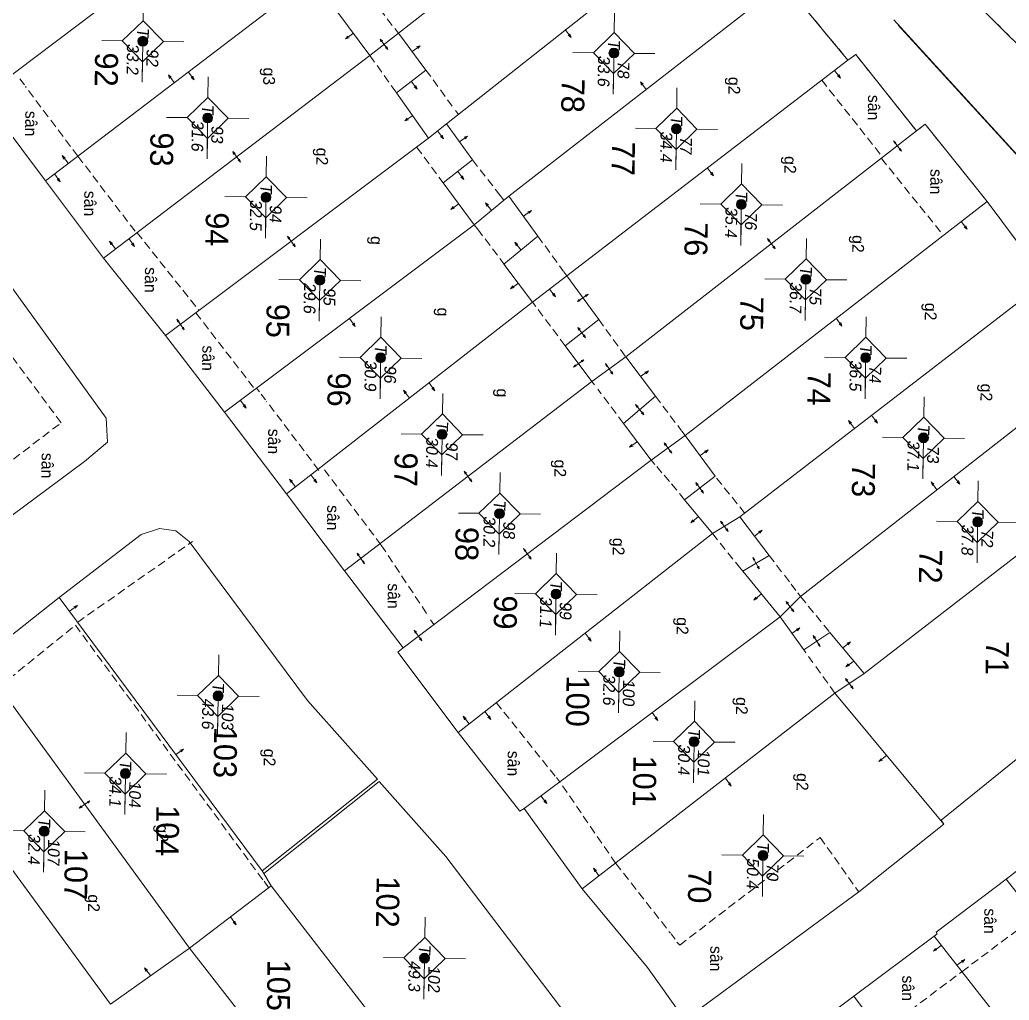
# Model space of a CAD drawing. Extents: x 601689 to 602595, y 1189742 to 1190763.
# Drawn here: x 602114.79 to 602144.93, y 1190391.69 to 1190421.55 of the extents above; entities that cross this region are included whole.
import ezdxf
from ezdxf.enums import TextEntityAlignment as Align

# ---------------------------------------------------------------- set-up
doc = ezdxf.new("R2010")
doc.units = 0
doc.header["$MEASUREMENT"] = 0
doc.linetypes.add('HIDDEN', pattern=[0.375, 0.25, -0.125])
for name, color, linetype in [('10', 250, 'Continuous'), ('11', 7, 'Continuous'), ('13', 7, 'Continuous'), ('14', 7, 'Continuous'), ('15', 7, 'Continuous'), ('16', 7, 'Continuous'), ('22', 7, 'Continuous'), ('53', 7, 'Continuous'), ('57', 7, 'Continuous')]:
    doc.layers.add(name, color=color, linetype=linetype)
doc.styles.add('TXT', font='vnshx.shx')

# ---------------------------------------------------------------- blocks, each defined once
blk = doc.blocks.new('NH3R')
at = {"layer": '16', "color": 7, "linetype": 'Continuous', "lineweight": 0}
for p, q in [((0, 0), (0.297, -0.005)), ((0.297, -0.005), (0.186, 0.031)), ((0.297, -0.005), (0.189, -0.033))]:
    blk.add_line(p, q, dxfattribs=at)
blk = doc.blocks.new('NH3')
at = {"layer": '16', "color": 7, "linetype": 'Continuous', "lineweight": 0}
for p, q in [((-0.199, -0.002), (-0.113, 0.021)), ((0.197, -0.012), (0.107, 0.015)), ((-0.199, -0.002), (0.197, -0.012)), ((-0.199, -0.002), (-0.116, -0.035)), ((0.197, -0.012), (0.104, -0.027))]:
    blk.add_line(p, q, dxfattribs=at)
blk = doc.blocks.new('*M1454145414541454')
at = {"layer": '13', "color": 3, "linetype": 'Continuous', "lineweight": 0}
blk.add_line((602433.811, 1189806.939), (602434.831, 1189806.939), dxfattribs=at)
at = {"layer": '13', "color": 3, "linetype": 'Continuous', "lineweight": 0, "style": 'TXT', "oblique": 7.6055}
for s, p in [('72', (602433.961, 1189807.239)), ('37.8', (602433.811, 1189806.639))]:
    blk.add_text(s, height=0.36, dxfattribs=at).set_placement(p, align=Align.MIDDLE_LEFT)
blk.add_text('T', height=0.36, dxfattribs=at).set_placement((602433.614, 1189806.939), align=Align.MIDDLE_RIGHT)
blk = doc.blocks.new('*M1456145614561456')
at = {"layer": '13', "color": 3, "linetype": 'Continuous', "lineweight": 0}
blk.add_line((602431.275, 1189805.253), (602432.295, 1189805.253), dxfattribs=at)
at = {"layer": '13', "color": 3, "linetype": 'Continuous', "lineweight": 0, "style": 'TXT', "oblique": 7.6055}
for s, p in [('73', (602431.425, 1189805.553)), ('37.1', (602431.275, 1189804.953))]:
    blk.add_text(s, height=0.36, dxfattribs=at).set_placement(p, align=Align.MIDDLE_LEFT)
blk.add_text('T', height=0.36, dxfattribs=at).set_placement((602431.078, 1189805.253), align=Align.MIDDLE_RIGHT)
blk = doc.blocks.new('*M1461146114611461')
at = {"layer": '13', "color": 3, "linetype": 'Continuous', "lineweight": 0}
blk.add_line((602428.861, 1189803.456), (602429.881, 1189803.456), dxfattribs=at)
at = {"layer": '13', "color": 3, "linetype": 'Continuous', "lineweight": 0, "style": 'TXT', "oblique": 7.6055}
for s, p in [('74', (602429.011, 1189803.756)), ('36.5', (602428.861, 1189803.156))]:
    blk.add_text(s, height=0.36, dxfattribs=at).set_placement(p, align=Align.MIDDLE_LEFT)
blk.add_text('T', height=0.36, dxfattribs=at).set_placement((602428.664, 1189803.456), align=Align.MIDDLE_RIGHT)
blk = doc.blocks.new('*M1464146414641464')
at = {"layer": '13', "color": 3, "linetype": 'Continuous', "lineweight": 0}
blk.add_line((602426.501, 1189801.6), (602427.521, 1189801.6), dxfattribs=at)
at = {"layer": '13', "color": 3, "linetype": 'Continuous', "lineweight": 0, "style": 'TXT', "oblique": 7.6055}
for s, p in [('75', (602426.651, 1189801.9)), ('36.7', (602426.501, 1189801.3))]:
    blk.add_text(s, height=0.36, dxfattribs=at).set_placement(p, align=Align.MIDDLE_LEFT)
blk.add_text('T', height=0.36, dxfattribs=at).set_placement((602426.304, 1189801.6), align=Align.MIDDLE_RIGHT)
blk = doc.blocks.new('*M1466146614661466')
at = {"layer": '13', "color": 3, "linetype": 'Continuous', "lineweight": 0}
blk.add_line((602444.068, 1189800.548), (602445.088, 1189800.548), dxfattribs=at)
at = {"layer": '13', "color": 3, "linetype": 'Continuous', "lineweight": 0, "style": 'TXT', "oblique": 7.6055}
for s, p in [('70', (602444.218, 1189800.848)), ('50.4', (602444.068, 1189800.248))]:
    blk.add_text(s, height=0.36, dxfattribs=at).set_placement(p, align=Align.MIDDLE_LEFT)
blk.add_text('T', height=0.36, dxfattribs=at).set_placement((602443.871, 1189800.548), align=Align.MIDDLE_RIGHT)
blk = doc.blocks.new('*M1468146814681468')
at = {"layer": '13', "color": 3, "linetype": 'Continuous', "lineweight": 0}
blk.add_line((602424.246, 1189799.603), (602425.266, 1189799.603), dxfattribs=at)
at = {"layer": '13', "color": 3, "linetype": 'Continuous', "lineweight": 0, "style": 'TXT', "oblique": 7.6055}
for s, p in [('76', (602424.396, 1189799.903)), ('35.4', (602424.246, 1189799.303))]:
    blk.add_text(s, height=0.36, dxfattribs=at).set_placement(p, align=Align.MIDDLE_LEFT)
blk.add_text('T', height=0.36, dxfattribs=at).set_placement((602424.049, 1189799.603), align=Align.MIDDLE_RIGHT)
blk = doc.blocks.new('*M1471147114711471')
at = {"layer": '13', "color": 3, "linetype": 'Continuous', "lineweight": 0}
blk.add_line((602440.633, 1189798.401), (602441.653, 1189798.401), dxfattribs=at)
at = {"layer": '13', "color": 3, "linetype": 'Continuous', "lineweight": 0, "style": 'TXT', "oblique": 7.6055}
for s, p in [('101', (602440.783, 1189798.701)), ('30.4', (602440.633, 1189798.101))]:
    blk.add_text(s, height=0.36, dxfattribs=at).set_placement(p, align=Align.MIDDLE_LEFT)
blk.add_text('T', height=0.36, dxfattribs=at).set_placement((602440.436, 1189798.401), align=Align.MIDDLE_RIGHT)
blk = doc.blocks.new('*M1472147214721472')
at = {"layer": '13', "color": 3, "linetype": 'Continuous', "lineweight": 0}
blk.add_line((602421.972, 1189797.591), (602422.992, 1189797.591), dxfattribs=at)
at = {"layer": '13', "color": 3, "linetype": 'Continuous', "lineweight": 0, "style": 'TXT', "oblique": 7.6055}
for s, p in [('77', (602422.122, 1189797.891)), ('34.4', (602421.972, 1189797.291))]:
    blk.add_text(s, height=0.36, dxfattribs=at).set_placement(p, align=Align.MIDDLE_LEFT)
blk.add_text('T', height=0.36, dxfattribs=at).set_placement((602421.775, 1189797.591), align=Align.MIDDLE_RIGHT)
blk = doc.blocks.new('*M1475147514751475')
at = {"layer": '13', "color": 3, "linetype": 'Continuous', "lineweight": 0}
blk.add_line((602438.538, 1189796.089), (602439.558, 1189796.089), dxfattribs=at)
at = {"layer": '13', "color": 3, "linetype": 'Continuous', "lineweight": 0, "style": 'TXT', "oblique": 7.6055}
for s, p in [('100', (602438.688, 1189796.389)), ('32.6', (602438.538, 1189795.789))]:
    blk.add_text(s, height=0.36, dxfattribs=at).set_placement(p, align=Align.MIDDLE_LEFT)
blk.add_text('T', height=0.36, dxfattribs=at).set_placement((602438.341, 1189796.089), align=Align.MIDDLE_RIGHT)
blk = doc.blocks.new('*M1477147714771477')
at = {"layer": '13', "color": 3, "linetype": 'Continuous', "lineweight": 0}
blk.add_line((602419.692, 1189795.654), (602420.712, 1189795.654), dxfattribs=at)
at = {"layer": '13', "color": 3, "linetype": 'Continuous', "lineweight": 0, "style": 'TXT', "oblique": 7.6055}
for s, p in [('78', (602419.842, 1189795.954)), ('33.6', (602419.692, 1189795.354))]:
    blk.add_text(s, height=0.36, dxfattribs=at).set_placement(p, align=Align.MIDDLE_LEFT)
blk.add_text('T', height=0.36, dxfattribs=at).set_placement((602419.495, 1189795.654), align=Align.MIDDLE_RIGHT)
blk = doc.blocks.new('*M1480148014801480')
at = {"layer": '13', "color": 3, "linetype": 'Continuous', "lineweight": 0}
blk.add_line((602436.197, 1189794.131), (602437.217, 1189794.131), dxfattribs=at)
at = {"layer": '13', "color": 3, "linetype": 'Continuous', "lineweight": 0, "style": 'TXT', "oblique": 7.6055}
for s, p in [('99', (602436.347, 1189794.431)), ('31.1', (602436.197, 1189793.831))]:
    blk.add_text(s, height=0.36, dxfattribs=at).set_placement(p, align=Align.MIDDLE_LEFT)
blk.add_text('T', height=0.36, dxfattribs=at).set_placement((602436, 1189794.131), align=Align.MIDDLE_RIGHT)
blk = doc.blocks.new('*M1484148414841484')
at = {"layer": '13', "color": 3, "linetype": 'Continuous', "lineweight": 0}
blk.add_line((602433.77, 1189792.374), (602434.79, 1189792.374), dxfattribs=at)
at = {"layer": '13', "color": 3, "linetype": 'Continuous', "lineweight": 0, "style": 'TXT', "oblique": 7.6055}
for s, p in [('98', (602433.92, 1189792.674)), ('30.2', (602433.77, 1189792.074))]:
    blk.add_text(s, height=0.36, dxfattribs=at).set_placement(p, align=Align.MIDDLE_LEFT)
blk.add_text('T', height=0.36, dxfattribs=at).set_placement((602433.573, 1189792.374), align=Align.MIDDLE_RIGHT)
blk = doc.blocks.new('*M1488148814881488')
at = {"layer": '13', "color": 3, "linetype": 'Continuous', "lineweight": 0}
blk.add_line((602431.383, 1189790.592), (602432.403, 1189790.592), dxfattribs=at)
at = {"layer": '13', "color": 3, "linetype": 'Continuous', "lineweight": 0, "style": 'TXT', "oblique": 7.6055}
for s, p in [('97', (602431.533, 1189790.892)), ('30.4', (602431.383, 1189790.292))]:
    blk.add_text(s, height=0.36, dxfattribs=at).set_placement(p, align=Align.MIDDLE_LEFT)
blk.add_text('T', height=0.36, dxfattribs=at).set_placement((602431.186, 1189790.592), align=Align.MIDDLE_RIGHT)
blk = doc.blocks.new('*M1490149014901490')
at = {"layer": '13', "color": 3, "linetype": 'Continuous', "lineweight": 0}
blk.add_line((602447.345, 1189790.287), (602448.365, 1189790.287), dxfattribs=at)
at = {"layer": '13', "color": 3, "linetype": 'Continuous', "lineweight": 0, "style": 'TXT', "oblique": 7.6055}
for s, p in [('102', (602447.495, 1189790.587)), ('49.3', (602447.345, 1189789.987))]:
    blk.add_text(s, height=0.36, dxfattribs=at).set_placement(p, align=Align.MIDDLE_LEFT)
blk.add_text('T', height=0.36, dxfattribs=at).set_placement((602447.148, 1189790.287), align=Align.MIDDLE_RIGHT)
blk = doc.blocks.new('*M1495149514951495')
at = {"layer": '13', "color": 3, "linetype": 'Continuous', "lineweight": 0}
blk.add_line((602429.076, 1189788.685), (602430.096, 1189788.685), dxfattribs=at)
at = {"layer": '13', "color": 3, "linetype": 'Continuous', "lineweight": 0, "style": 'TXT', "oblique": 7.6055}
for s, p in [('96', (602429.226, 1189788.985)), ('30.9', (602429.076, 1189788.385))]:
    blk.add_text(s, height=0.36, dxfattribs=at).set_placement(p, align=Align.MIDDLE_LEFT)
blk.add_text('T', height=0.36, dxfattribs=at).set_placement((602428.879, 1189788.685), align=Align.MIDDLE_RIGHT)
blk = doc.blocks.new('*M1499149914991499')
at = {"layer": '13', "color": 3, "linetype": 'Continuous', "lineweight": 0}
blk.add_line((602426.738, 1189786.8), (602427.758, 1189786.8), dxfattribs=at)
at = {"layer": '13', "color": 3, "linetype": 'Continuous', "lineweight": 0, "style": 'TXT', "oblique": 7.6055}
for s, p in [('95', (602426.888, 1189787.1)), ('29.6', (602426.738, 1189786.5))]:
    blk.add_text(s, height=0.36, dxfattribs=at).set_placement(p, align=Align.MIDDLE_LEFT)
blk.add_text('T', height=0.36, dxfattribs=at).set_placement((602426.541, 1189786.8), align=Align.MIDDLE_RIGHT)
blk = doc.blocks.new('*M1504150415041504')
at = {"layer": '13', "color": 3, "linetype": 'Continuous', "lineweight": 0}
blk.add_line((602424.238, 1189785.123), (602425.258, 1189785.123), dxfattribs=at)
at = {"layer": '13', "color": 3, "linetype": 'Continuous', "lineweight": 0, "style": 'TXT', "oblique": 7.6055}
for s, p in [('94', (602424.388, 1189785.423)), ('32.5', (602424.238, 1189784.823))]:
    blk.add_text(s, height=0.36, dxfattribs=at).set_placement(p, align=Align.MIDDLE_LEFT)
blk.add_text('T', height=0.36, dxfattribs=at).set_placement((602424.041, 1189785.123), align=Align.MIDDLE_RIGHT)
blk = doc.blocks.new('*M1508150815081508')
at = {"layer": '13', "color": 3, "linetype": 'Continuous', "lineweight": 0}
blk.add_line((602439.446, 1189783.885), (602440.466, 1189783.885), dxfattribs=at)
at = {"layer": '13', "color": 3, "linetype": 'Continuous', "lineweight": 0, "style": 'TXT', "oblique": 7.6055}
for s, p in [('103', (602439.596, 1189784.185)), ('43.6', (602439.446, 1189783.585))]:
    blk.add_text(s, height=0.36, dxfattribs=at).set_placement(p, align=Align.MIDDLE_LEFT)
blk.add_text('T', height=0.36, dxfattribs=at).set_placement((602439.249, 1189783.885), align=Align.MIDDLE_RIGHT)
blk = doc.blocks.new('*M1510151015101510')
at = {"layer": '13', "color": 3, "linetype": 'Continuous', "lineweight": 0}
blk.add_line((602421.848, 1189783.311), (602422.868, 1189783.311), dxfattribs=at)
at = {"layer": '13', "color": 3, "linetype": 'Continuous', "lineweight": 0, "style": 'TXT', "oblique": 7.6055}
for s, p in [('93', (602421.998, 1189783.611)), ('31.6', (602421.848, 1189783.011))]:
    blk.add_text(s, height=0.36, dxfattribs=at).set_placement(p, align=Align.MIDDLE_LEFT)
blk.add_text('T', height=0.36, dxfattribs=at).set_placement((602421.651, 1189783.311), align=Align.MIDDLE_RIGHT)
blk = doc.blocks.new('*M1514151415141514')
at = {"layer": '13', "color": 3, "linetype": 'Continuous', "lineweight": 0}
blk.add_line((602419.54, 1189781.303), (602420.56, 1189781.303), dxfattribs=at)
at = {"layer": '13', "color": 3, "linetype": 'Continuous', "lineweight": 0, "style": 'TXT', "oblique": 7.6055}
for s, p in [('92', (602419.69, 1189781.603)), ('33.2', (602419.54, 1189781.003))]:
    blk.add_text(s, height=0.36, dxfattribs=at).set_placement(p, align=Align.MIDDLE_LEFT)
blk.add_text('T', height=0.36, dxfattribs=at).set_placement((602419.343, 1189781.303), align=Align.MIDDLE_RIGHT)
blk = doc.blocks.new('*M1517151715171517')
at = {"layer": '13', "color": 3, "linetype": 'Continuous', "lineweight": 0}
blk.add_line((602441.853, 1189781.097), (602442.873, 1189781.097), dxfattribs=at)
at = {"layer": '13', "color": 3, "linetype": 'Continuous', "lineweight": 0, "style": 'TXT', "oblique": 7.6055}
for s, p in [('104', (602442.003, 1189781.397)), ('34.1', (602441.853, 1189780.797))]:
    blk.add_text(s, height=0.36, dxfattribs=at).set_placement(p, align=Align.MIDDLE_LEFT)
blk.add_text('T', height=0.36, dxfattribs=at).set_placement((602441.656, 1189781.097), align=Align.MIDDLE_RIGHT)
blk = doc.blocks.new('*M1523152315231523')
at = {"layer": '13', "color": 3, "linetype": 'Continuous', "lineweight": 0}
blk.add_line((602443.646, 1189778.649), (602444.666, 1189778.649), dxfattribs=at)
at = {"layer": '13', "color": 3, "linetype": 'Continuous', "lineweight": 0, "style": 'TXT', "oblique": 7.6055}
for s, p in [('107', (602443.796, 1189778.949)), ('32.4', (602443.646, 1189778.349))]:
    blk.add_text(s, height=0.36, dxfattribs=at).set_placement(p, align=Align.MIDDLE_LEFT)
blk.add_text('T', height=0.36, dxfattribs=at).set_placement((602443.449, 1189778.649), align=Align.MIDDLE_RIGHT)
blk = doc.blocks.new('CENTRD')
at = {"layer": '11', "linetype": 'Continuous', "lineweight": 0}
h = blk.add_hatch(color=2, dxfattribs=at)
edge = h.paths.add_edge_path()
edge.add_arc((0, 0), 0.15, 0, 360)
at = {"layer": '11', "color": 2, "linetype": 'Continuous', "lineweight": 0}
for p, q in [((0, 1.25), (0, 0.625)), ((0, 0.625), (-0.625, 0)), ((0.625, 0), (0, 0.625)), ((-0.625, 0), (-1.25, 0)), ((-0.625, 0), (0, -0.625)), ((0, -0.625), (0.625, 0)), ((1.25, 0), (0.625, 0)), ((0, -0.625), (0, -1.25))]:
    blk.add_line(p, q, dxfattribs=at)
blk.add_circle((0, 0), 0.15, dxfattribs=at)

msp = doc.modelspace()

# ---------------------------------------------------------------- linework, layer by layer
at = {"layer": '10', "color": 7, "linetype": 'Continuous', "lineweight": 0}
for p, q in [((602121.489, 1190425.111), (602113.658, 1190419.208)), ((602136.189, 1190425.02), (602127.787, 1190418.384)), ((602138.057, 1190422.684), (602129.688, 1190416.178)), ((602138.057, 1190422.684), (602140.015, 1190420.327)), ((602126.325, 1190421.145), (602125.455, 1190420.467)), ((602125.455, 1190420.467), (602117.341, 1190414.297)), ((602140.015, 1190420.327), (602131.454, 1190413.754)), ((602115.573, 1190416.652), (602113.658, 1190419.208)), ((602127.787, 1190418.384), (602127.241, 1190417.952)), ((602142.105, 1190418.168), (602133.25, 1190411.289)), ((602127.241, 1190417.952), (602119.229, 1190411.932)), ((602117.341, 1190414.297), (602115.573, 1190416.652)), ((602129.688, 1190416.178), (602128.635, 1190415.312)), ((602144.256, 1190416.019), (602135.057, 1190408.895)), ((602144.256, 1190416.019), (602146.053, 1190413.603)), ((602128.635, 1190415.312), (602121.026, 1190409.597)), ((602119.229, 1190411.932), (602117.341, 1190414.297)), ((602131.454, 1190413.754), (602130.413, 1190412.948)), ((602136.724, 1190406.411), (602146.053, 1190413.603)), ((602122.912, 1190407.111), (602130.413, 1190412.948)), ((602121.026, 1190409.597), (602119.229, 1190411.932)), ((602133.25, 1190411.289), (602132.22, 1190410.533)), ((602124.68, 1190404.767), (602132.22, 1190410.533)), ((602122.912, 1190407.111), (602121.026, 1190409.597)), ((602134.027, 1190408.138), (602135.057, 1190408.895)), ((602149.979, 1190408.96), (602140.509, 1190401.64)), ((602134.027, 1190408.138), (602126.469, 1190402.422)), ((602124.68, 1190404.767), (602122.912, 1190407.111)), ((602136.724, 1190406.411), (602135.887, 1190405.903)), ((602135.887, 1190405.903), (602128.143, 1190399.839)), ((602126.469, 1190402.422), (602124.68, 1190404.767)), ((602115.989, 1190403.956), (602113.573, 1190402.039)), ((602115.989, 1190403.956), (602122.175, 1190395.63)), ((602137.951, 1190403.364), (602130.152, 1190397.531)), ((602119.963, 1190393.271), (602113.573, 1190402.039)), ((602140.509, 1190401.64), (602139.62, 1190401.041)), ((602139.62, 1190401.041), (602131.917, 1190395.077)), ((602142.935, 1190397.046), (602139.62, 1190401.041)), ((602111.109, 1190400.372), (602117.559, 1190391.564)), ((602131.917, 1190395.077), (602130.152, 1190397.531)), ((602147.38, 1190397.344), (602144.833, 1190395.379)), ((602122.224, 1190395.549), (602122.175, 1190395.63)), ((602122.449, 1190395.176), (602122.224, 1190395.549)), ((602122.449, 1190395.176), (602119.963, 1190393.271)), ((602128.551, 1190387.273), (602122.449, 1190395.176)), ((602142.639, 1190393.64), (602140.194, 1190391.813)), ((602142.639, 1190393.64), (602148.556, 1190386.088)), ((602119.963, 1190393.271), (602117.559, 1190391.564)), ((602126.066, 1190385.457), (602119.963, 1190393.271))]:
    msp.add_line(p, q, dxfattribs=at)
for points in [[(602134.091, 1190427.389), (602127.994, 1190422.452), (602126.325, 1190421.145)], [(602139.696, 1190426.262), (602145.793, 1190420.198), (602145.894, 1190420.296), (602146.723, 1190419.425), (602149.879, 1190422.812), (602149.829, 1190422.833)], [(602124.449, 1190423.591), (602125.293, 1190422.469), (602124.454, 1190421.821), (602125.455, 1190420.467)], [(602123.337, 1190422.736), (602123.416, 1190422.625), (602115.573, 1190416.652)], [(602126.325, 1190421.145), (602127.16, 1190420.023), (602126.27, 1190419.325), (602127.241, 1190417.952)], [(602140.015, 1190420.327), (602140.256, 1190420.493), (602142.105, 1190418.168)], [(602127.787, 1190418.384), (602128.583, 1190417.283), (602127.692, 1190416.586), (602128.635, 1190415.312)], [(602144.256, 1190416.019), (602142.368, 1190418.374), (602142.105, 1190418.168)], [(602111.565, 1190417.517), (602117.424, 1190409.417), (602117.464, 1190408.686), (602116.766, 1190408.095), (602114.19, 1190406.19)], [(602129.688, 1190416.178), (602130.57, 1190414.966), (602129.539, 1190414.11), (602130.413, 1190412.948)], [(602131.454, 1190413.754), (602132.425, 1190412.421), (602131.405, 1190411.625), (602132.22, 1190410.533)], [(602133.25, 1190411.289), (602134.154, 1190410.087), (602133.183, 1190409.26), (602134.027, 1190408.138)], [(602147.912, 1190411.288), (602138.571, 1190403.986), (602137.951, 1190403.364)], [(602135.887, 1190405.903), (602135.041, 1190406.935), (602135.97, 1190407.652), (602135.057, 1190408.895)], [(602149.979, 1190408.96), (602152.838, 1190405.24), (602142.857, 1190397.177), (602142.935, 1190397.046)], [(602137.951, 1190403.364), (602136.811, 1190404.76), (602137.618, 1190405.239), (602136.724, 1190406.411)], [(602122.175, 1190395.63), (602125.683, 1190398.423), (602123.556, 1190400.822), (602119.953, 1190405.662), (602119.547, 1190405.987), (602119.047, 1190406.054), (602118.486, 1190405.872), (602115.989, 1190403.956)], [(602137.951, 1190403.364), (602138.668, 1190402.364), (602139.466, 1190402.894), (602140.509, 1190401.64)], [(602126.469, 1190402.422), (602126.307, 1190402.294), (602128.143, 1190399.839)], [(602130.152, 1190397.531), (602130.021, 1190397.442), (602128.143, 1190399.839)], [(602128.551, 1190387.273), (602131.722, 1190389.569), (602132.009, 1190390.025), (602131.907, 1190390.626), (602127.771, 1190396.064), (602125.742, 1190398.352), (602122.224, 1190395.549)], [(602142.935, 1190397.046), (602140.347, 1190394.991), (602135.044, 1190391.094), (602133.915, 1190392.679), (602131.917, 1190395.077)], [(602144.833, 1190395.379), (602142.7, 1190393.759), (602142.73, 1190393.709), (602142.639, 1190393.64)], [(602144.833, 1190395.379), (602148.479, 1190390.72), (602150.787, 1190387.698)], [(602140.194, 1190391.813), (602137.576, 1190389.839), (602137.331, 1190389.412), (602137.344, 1190388.912), (602137.703, 1190388.127), (602137.147, 1190387.725), (602141.01, 1190382.761), (602142.544, 1190380.93), (602146.215, 1190383.84)], [(602146.215, 1190383.84), (602144.681, 1190385.781), (602140.194, 1190391.813)]]:
    msp.add_lwpolyline(points, dxfattribs=at)
at = {"layer": '14', "color": 6, "linetype": 'HIDDEN', "lineweight": 0}
for p, q in [((602125.293, 1190422.469), (602126.325, 1190421.145)), ((602125.455, 1190420.467), (602126.27, 1190419.325)), ((602127.16, 1190420.023), (602127.964, 1190418.923)), ((602114.933, 1190419.571), (602114.796, 1190419.753)), ((602139.216, 1190419.718), (602141.074, 1190417.372)), ((602116.563, 1190417.399), (602114.963, 1190419.52)), ((602128.063, 1190418.791), (602128.152, 1190418.67)), ((602126.888, 1190417.667), (602127.692, 1190416.586)), ((602116.563, 1190417.399), (602118.341, 1190415.064)), ((602128.583, 1190417.283), (602129.428, 1190416.202)), ((602141.034, 1190417.333), (602142.922, 1190414.987)), ((602129.428, 1190416.202), (602129.536, 1190416.06)), ((602118.361, 1190415.074), (602120.249, 1190412.698)), ((602128.762, 1190415.141), (602128.635, 1190415.312)), ((602129.568, 1190414.08), (602128.762, 1190415.141)), ((602130.57, 1190414.966), (602131.356, 1190413.886)), ((602131.365, 1190413.876), (602131.454, 1190413.754)), ((602130.511, 1190412.817), (602130.413, 1190412.948)), ((602120.158, 1190412.629), (602121.956, 1190410.294)), ((602130.727, 1190412.524), (602130.57, 1190412.736)), ((602131.405, 1190411.625), (602130.737, 1190412.514)), ((602132.425, 1190412.421), (602133.25, 1190411.289)), ((602132.298, 1190410.433), (602132.22, 1190410.533)), ((602122.095, 1190410.222), (602122.007, 1190410.333)), ((602132.505, 1190410.16), (602132.397, 1190410.301)), ((602122.272, 1190409.979), (602122.144, 1190410.151)), ((602123.903, 1190407.827), (602122.311, 1190409.93)), ((602133.183, 1190409.26), (602132.583, 1190410.059)), ((602134.154, 1190410.087), (602134.949, 1190409.036)), ((602134.959, 1190409.026), (602135.057, 1190408.895)), ((602134.135, 1190408.007), (602134.027, 1190408.138)), ((602125.801, 1190405.552), (602124.024, 1190407.906)), ((602134.352, 1190407.754), (602134.195, 1190407.946)), ((602134.578, 1190407.491), (602134.401, 1190407.703)), ((602136.875, 1190406.519), (602135.97, 1190407.652)), ((602135.041, 1190406.935), (602134.608, 1190407.461)), ((602135.887, 1190405.903), (602136.712, 1190404.881)), ((602116.549, 1190403.198), (602120.053, 1190405.66)), ((602125.801, 1190405.552), (602127.222, 1190403.412)), ((602137.618, 1190405.239), (602138.04, 1190404.683)), ((602136.712, 1190404.881), (602136.811, 1190404.76)), ((602138.079, 1190404.633), (602138.266, 1190404.39)), ((602138.286, 1190404.36), (602138.433, 1190404.168)), ((602138.492, 1190404.097), (602138.571, 1190403.986)), ((602138.571, 1190403.986), (602139.466, 1190402.894)), ((602127.3, 1190403.271), (602127.408, 1190403.129)), ((602114.162, 1190401.23), (602116.447, 1190403.079)), ((602116.487, 1190403.109), (602122.231, 1190395.309)), ((602138.737, 1190402.273), (602138.668, 1190402.364)), ((602138.943, 1190401.98), (602138.815, 1190402.162)), ((602139.62, 1190401.041), (602138.973, 1190401.94)), ((602129.306, 1190400.753), (602131.135, 1190398.467)), ((602131.135, 1190398.467), (602131.233, 1190398.346)), ((602132.949, 1190395.853), (602131.233, 1190398.346)), ((602134.895, 1190393.366), (602139.109, 1190396.598)), ((602132.949, 1190395.853), (602134.609, 1190393.729)), ((602122.231, 1190395.309), (602122.368, 1190395.117)), ((602140.249, 1190395.123), (602140.347, 1190394.991)), ((602143.484, 1190392.557), (602145.586, 1190394.129)), ((602134.629, 1190393.709), (602134.758, 1190393.547)), ((602134.806, 1190393.457), (602134.895, 1190393.366)), ((602141.019, 1190390.702), (602143.484, 1190392.557))]:
    msp.add_line(p, q, dxfattribs=at)
for points in [[(602113.404, 1190407.262), (602116.052, 1190409.276), (602113.902, 1190412.175)], [(602139.119, 1190396.608), (602139.17, 1190396.648), (602140.18, 1190395.224)]]:
    msp.add_lwpolyline(points, dxfattribs=at)
at = {"layer": '22', "color": 7, "linetype": 'HIDDEN', "lineweight": 0}
for p, q in [((602139.696, 1190426.262), (602145.793, 1190420.198)), ((602138.057, 1190422.684), (602140.015, 1190420.327)), ((602140.015, 1190420.327), (602140.256, 1190420.493)), ((602140.256, 1190420.493), (602142.105, 1190418.168)), ((602142.368, 1190418.374), (602142.105, 1190418.168)), ((602142.368, 1190418.374), (602144.256, 1190416.019)), ((602144.256, 1190416.019), (602146.053, 1190413.603))]:
    msp.add_line(p, q, dxfattribs=at)
for p in [(602140.256, 1190420.493), (602142.046, 1190418.249)]:
    msp.add_point(p, dxfattribs=at)
at = {"layer": '57', "color": 172, "linetype": 'Continuous', "lineweight": 0}
for points in [[(602141.412, 1190421.548), (602155.107, 1190406.559), (602157.145, 1190407.872), (602160.518, 1190405.195), (602164.2, 1190401.715), (602164.348, 1190401.572), (602170.448, 1190395.658), (602176.467, 1190389.755)], [(602141.549, 1190421.386), (602155.107, 1190406.559), (602157.145, 1190407.872), (602160.518, 1190405.195), (602164.2, 1190401.715)]]:
    msp.add_lwpolyline(points, dxfattribs=at)

# ---------------------------------------------------------------- block references
at = {"layer": '11', "color": 2, "linetype": 'Continuous', "lineweight": 0, "rotation": 269.1680420500809}
for p in [(602118.54, 1190420.901), (602132.887, 1190420.54), (602120.514, 1190418.564), (602134.791, 1190418.232), (602122.291, 1190416.148), (602136.77, 1190415.929), (602123.932, 1190413.624), (602138.734, 1190413.646), (602125.783, 1190411.258), (602140.555, 1190411.259), (602127.656, 1190408.924), (602142.317, 1190408.819), (602129.403, 1190406.511), (602143.966, 1190406.259), (602131.125, 1190404.059), (602133.049, 1190401.69), (602120.833, 1190400.959), (602135.33, 1190399.562), (602118.01, 1190398.593), (602115.536, 1190396.836), (602137.427, 1190396.096), (602127.119, 1190392.968)]:
    msp.add_blockref('CENTRD', p, dxfattribs=at)
at = {"layer": '13', "color": 3, "linetype": 'Continuous', "lineweight": 0, "rotation": 269.1680420500809}
for name in ['*M1514151415141514', '*M1477147714771477', '*M1510151015101510', '*M1472147214721472', '*M1504150415041504', '*M1468146814681468', '*M1499149914991499', '*M1464146414641464', '*M1495149514951495', '*M1461146114611461', '*M1488148814881488', '*M1456145614561456', '*M1484148414841484', '*M1454145414541454', '*M1480148014801480', '*M1475147514751475', '*M1508150815081508', '*M1471147114711471', '*M1517151715171517', '*M1523152315231523', '*M1466146614661466', '*M1490149014901490']:
    msp.add_blockref(name, (-578790.27, 1810052.359), dxfattribs=at)
at = {"layer": '16', "color": 7, "linetype": 'Continuous', "lineweight": 0}
for name, p, rotation in [('NH3R', (602124.955, 1190421.144), 216.4845216981244), ('NH3', (602125.89, 1190420.811), 307.9574792976027), ('NH3R', (602119.929, 1190419.962), 307.0073402308781), ('NH3R', (602139.61, 1190420.013), 307.5196727796836), ('NH3R', (602126.715, 1190419.68), 308.1092765182102), ('NH3R', (602133.872, 1190419.431), 127.8531010316939), ('NH3R', (602126.761, 1190418.639), 215.2730943399883), ('NH3R', (602128.19, 1190417.839), 35.83618148702056), ('NH3R', (602128.19, 1190417.839), 35.83618148702056), ('NH3', (602141.519, 1190417.707), 127.8428507369912), ('NH3', (602121.403, 1190417.382), 307.2449476368798), ('NH3R', (602115.846, 1190416.858), 307.0073402308781), ('NH3R', (602128.137, 1190416.93), 308.1092765182102), ('NH3R', (602135.74, 1190417.036), 307.5196727796836), ('NH3R', (602128.164, 1190415.949), 216.5218228032756), ('NH3R', (602130.139, 1190415.573), 36.16152379479115), ('NH3R', (602118.109, 1190414.887), 307.0073402308781), ('NH3R', (602130.055, 1190414.544), 129.6723908383031), ('NH3', (602137.677, 1190414.729), 127.8428507369912), ('NH3', (602131.935, 1190413.087), 36.08436370664258), ('NH3R', (602124.836, 1190412.454), 306.9219523239677), ('NH3', (602131.818, 1190411.079), 216.7595060209445), ('NH3R', (602133.702, 1190410.683), 36.92195232396764), ('NH3R', (602127.259, 1190410.491), 306.9219523239677), ('NH3R', (602121.511, 1190409.96), 306.9219523239677), ('NH3', (602133.669, 1190409.674), 130.4002495656064), ('NH3R', (602140.211, 1190409.104), 127.7012213932769), ('NH3', (602128.451, 1190407.645), 307.4155847208022), ('NH3R', (602123.661, 1190407.691), 306.9219523239677), ('NH3R', (602142.725, 1190407.239), 127.7012213932769), ('NH3R', (602143.241, 1190407.642), 308.013647900863), ('NH3R', (602143.241, 1190407.642), 308.013647900863), ('NH3R', (602135.464, 1190406.418), 219.3513664976056), ('NH3', (602125.186, 1190405.149), 307.4155847208022), ('NH3R', (602116.304, 1190403.541), 36.56979572926547), ('NH3R', (602138.305, 1190402.86), 35.61723860696046), ('NH3', (602139.072, 1190402.629), 303.5701398124829), ('NH3R', (602140.193, 1190402.013), 215.6172386069604), ('NH3R', (602134.052, 1190400.447), 306.7884293890945), ('NH3R', (602119.534, 1190399.167), 36.56979572926547), ('NH3R', (602136.285, 1190398.447), 307.8718932339775), ('NH3', (602116.762, 1190397.655), 36.08436370664258), ('NH3R', (602121.206, 1190394.223), 307.4822543964743), ('NH3R', (602142.855, 1190393.357), 218.3074953910172), ('NH3R', (602143.337, 1190392.75), 38.08044186682123)]:
    msp.add_blockref(name, p, dxfattribs=dict(at, rotation=rotation))
for name, p, xscale, yscale, rotation in [('NH3R', (602131.407, 1190421.255), 1.000002459669746, 1.000002459669746, 308.2031964768909), ('NH3R', (602126.747, 1190420.589), 0.99999843180342, 0.99999843180342, 36.65523200067762), ('NH3R', (602119.494, 1190419.639), 1.000001355169665, 1.000001355169665, 127.2926607848317), ('NH3R', (602127.514, 1190418.168), 1.000001287623728, 1.000001287623728, 308.3844997729344), ('NH3R', (602116.261, 1190417.182), 1.000001355169665, 1.000001355169665, 127.2926607848317), ('NH3R', (602129.161, 1190415.746), 0.999998976791042, 0.999998976791042, 129.4450727476072), ('NH3R', (602143.467, 1190415.409), 1.000001392520506, 1.000001392520506, 307.7574316395012), ('NH3R', (602117.705, 1190414.573), 1.000001355169665, 1.000001355169665, 127.2926607848317), ('NH3', (602123.058, 1190414.799), 0.9999986360355768, 0.9999986360355768, 126.825893300019), ('NH3R', (602129.981, 1190413.535), 1.000001314772206, 1.000001314772206, 216.9512497207991), ('NH3R', (602130.929, 1190413.351), 1.000001849414954, 1.000001849414954, 307.7386394668128), ('NH3', (602119.683, 1190412.265), 0.9999986360355768, 0.9999986360355768, 126.825893300019), ('NH3R', (602139.657, 1190412.461), 1.000001392520506, 1.000001392520506, 307.7574316395012), ('NH3', (602131.911, 1190412.028), 0.9999988721216958, 0.9999988721216958, 307.9386871028672), ('NH3', (602132.736, 1190410.916), 0.9999985755801738, 0.9999985755801738, 126.2655250427463), ('NH3R', (602126.663, 1190410.03), 1.000001238606844, 1.000001238606844, 127.8906854267853), ('NH3R', (602140.736, 1190409.506), 1.000002413883844, 1.000002413883844, 307.7198473133182), ('NH3R', (602133.605, 1190408.705), 1.000001487724484, 1.000001487724484, 216.9782536932154), ('NH3', (602134.542, 1190408.511), 0.9999987390677948, 0.9999987390677948, 307.6531779914345), ('NH3R', (602135.52, 1190408.278), 0.9999976652683844, 0.9999976652683844, 36.30303842820538), ('NH3R', (602123.185, 1190407.327), 1.000001238606844, 1.000001238606844, 127.8906854267853), ('NH3', (602135.505, 1190407.298), 0.9999987390677948, 0.9999987390677948, 307.6531779914345), ('NH3', (602136.259, 1190406.128), 0.9999987390677948, 0.9999987390677948, 307.6531779914345), ('NH3R', (602137.166, 1190405.826), 0.9999983203577191, 0.9999983203577191, 37.33045354124224), ('NH3', (602130.247, 1190405.28), 0.999997140142756, 0.999997140142756, 127.0926813320999), ('NH3', (602137.214, 1190404.995), 1.000001000287821, 1.000001000287821, 120.6950712267617), ('NH3R', (602137.382, 1190404.062), 1.000001377601854, 1.000001377601854, 219.2657917015165), ('NH3', (602138.256, 1190403.681), 0.9999987390677948, 0.9999987390677948, 307.6531779914345), ('NH3', (602126.914, 1190402.796), 0.999997140142756, 0.999997140142756, 127.0926813320999), ('NH3R', (602132.015, 1190402.866), 1.00000240568727, 1.00000240568727, 308.0614822849643), ('NH3R', (602139.859, 1190402.418), 1.000001285054164, 1.000001285054164, 39.73900862419534), ('NH3', (602140.064, 1190401.335), 0.9999987390677948, 0.9999987390677948, 307.6531779914345), ('NH3R', (602128.477, 1190400.104), 1.000001238606844, 1.000001238606844, 127.8906854267853), ('NH3R', (602128.962, 1190400.477), 1.00000240568727, 1.00000240568727, 308.0614822849643), ('NH3R', (602141.194, 1190399.139), 1.000001377601854, 1.000001377601854, 219.2657917015165), ('NH3R', (602130.667, 1190397.914), 1.00000240568727, 1.00000240568727, 308.0614822849643), ('NH3R', (602132.443, 1190395.469), 1.000001238606844, 1.000001238606844, 127.8906854267853), ('NH3R', (602118.771, 1190392.437), 1.000001619411923, 1.000001619411923, 127.3781664772776)]:
    msp.add_blockref(name, p, dxfattribs=dict(at, xscale=xscale, yscale=yscale, rotation=rotation))

# ---------------------------------------------------------------- texts
at = {"layer": '15', "color": 7, "linetype": 'Continuous', "lineweight": 0, "style": 'TXT'}
for s, p in [('g3', (602122.391, 1190420.099)), ('g2', (602136.557, 1190419.814)), ('s%%169n', (602140.81, 1190419.266)), ('s%%169n', (602115.142, 1190418.778)), ('g2', (602124.007, 1190417.656)), ('g2', (602138.264, 1190417.401)), ('s%%169n', (602142.709, 1190417.009)), ('s%%169n', (602116.939, 1190416.344)), ('g', (602125.661, 1190414.964)), ('g2', (602140.332, 1190414.993)), ('s%%169n', (602118.787, 1190414.017)), ('g2', (602142.543, 1190412.931)), ('g', (602127.69, 1190412.786)), ('s%%169n', (602120.535, 1190411.634)), ('g', (602129.497, 1190410.321)), ('g2', (602144.239, 1190410.469)), ('s%%169n', (602122.54, 1190409.096)), ('s%%169n', (602115.64, 1190408.361)), ('g2', (602131.257, 1190408.157)), ('s%%169n', (602124.337, 1190406.771)), ('g2', (602133.035, 1190405.772)), ('s%%169n', (602126.185, 1190404.386)), ('g2', (602134.982, 1190403.355)), ('g2', (602136.789, 1190400.92)), ('g2', (602122.406, 1190399.347)), ('s%%169n', (602129.835, 1190399.286)), ('g2', (602138.636, 1190398.605)), ('g2', (602119.145, 1190397.043)), ('g2', (602117.054, 1190394.911)), ('s%%169n', (602144.35, 1190394.486)), ('s%%169n', (602136.005, 1190393.34)), ('s%%169n', (602141.852, 1190392.44))]:
    msp.add_text(s, height=0.36, rotation=269.2144, dxfattribs=at).set_placement(p, align=Align.MIDDLE_LEFT)
at = {"layer": '53', "color": 200, "linetype": 'Continuous', "lineweight": 0, "style": 'TXT'}
for s, p in [(' 92', (602117.441, 1190420.817)), (' 78', (602131.65, 1190420.021)), (' 93', (602119.127, 1190418.383)), (' 77', (602133.184, 1190418.101)), (' 94', (602120.813, 1190415.95)), (' 76', (602135.401, 1190415.65)), (' 75', (602137.099, 1190413.377)), (' 95', (602122.665, 1190413.164)), (' 96', (602124.527, 1190411.069)), (' 74', (602139.148, 1190411.099)), (' 97', (602126.564, 1190408.631)), (' 73', (602140.5, 1190408.31)), (' 98', (602128.423, 1190406.365)), (' 72', (602142.544, 1190405.682)), (' 99', (602129.594, 1190404.279)), (' 71', (602144.575, 1190402.894)), (' 100', (602131.801, 1190401.838)), (' 103', (602121.069, 1190400.276)), (' 101', (602133.837, 1190399.401)), (' 104', (602119.306, 1190397.889)), (' 107', (602116.517, 1190396.558)), (' 70', (602135.51, 1190395.938)), (' 102', (602126.016, 1190395.718)), (' 105', (602122.692, 1190393.183))]:
    msp.add_text(s, height=0.7, rotation=269.2144, dxfattribs=at).set_placement(p, align=Align.MIDDLE_LEFT)

doc.saveas('drawing.dxf')
